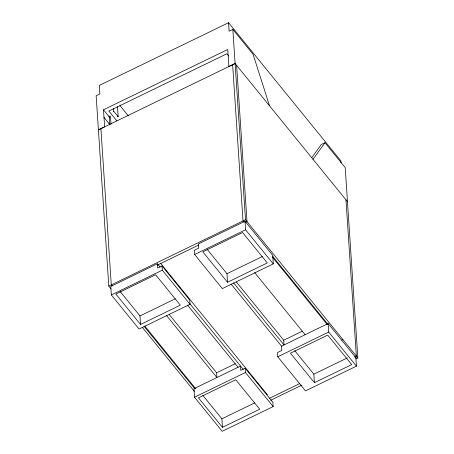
<?xml version="1.0" encoding="UTF-8"?>
<svg xmlns="http://www.w3.org/2000/svg" width="454" height="454" viewBox="0 0 454 454"><rect width="100%" height="100%" fill="white"/><g stroke="black" fill="none" stroke-linecap="round" stroke-linejoin="round"><path stroke-width="0.68" d="M311.756 157.697L321.25 144.548L324.979 142.738L345.205 167.611L357.854 357.945L355.947 358.87M313.01 159.32L324.979 142.738M341.039 162.867L340.909 160.898L228.555 22.7L99.307 85.437L99.874 93.961L96.146 95.766L108.795 286.105L111.026 288.846M269.568 105.884L253.071 54.287L232.845 29.414L229.117 31.224L228.555 22.7M235.121 63.503L98.422 129.861L104.624 126.842L103.489 109.794L227.766 49.475L228.895 66.517L235.11 63.503L347.475 201.701M108.795 286.105L245.501 219.747L232.845 29.414M157.39 263.802L110.787 286.423L111.355 294.941L139.072 329.031L190.022 304.299L189.738 300.037L162.027 265.948L157.674 268.059L157.39 263.802L160.075 267.1M245.007 221.274L198.404 243.894L198.687 248.156L194.335 250.268L194.618 254.529L222.335 288.613L273.285 263.882L272.718 255.364L245.007 221.274L245.574 229.792L273.285 263.882M157.345 265.108L198.676 245.047M245.092 222.517L246.999 221.592L236.619 65.348M111.355 294.941L162.311 270.209L162.027 265.948M194.618 254.529L245.574 229.792M140.553 324.457L115.832 294.056L155.603 274.749L180.317 305.156L140.553 324.457L139.985 315.939L175.335 298.777M227.545 282.235L202.825 251.828L242.595 232.527L267.31 262.928L227.545 282.235L226.977 273.711L262.327 256.55M166.414 315.399L216.921 377.529L216.609 372.796L235.251 363.745M233.521 282.825L284.028 344.955L283.716 340.222L302.358 331.17M356.611 358.552L328.146 323.537L281.548 346.158L281.826 350.42L277.479 352.531L277.763 356.793L305.474 390.883L356.43 366.151L355.862 357.627M245.166 368.217L240.819 370.328L240.535 366.066L193.932 388.686L194.499 397.21L222.21 431.3L273.166 406.568L272.882 402.306L245.166 368.217L245.449 372.479L273.166 406.568M194.499 397.21L245.449 372.479M277.763 356.793L328.713 332.061L328.146 323.537M341.629 340.125L342.872 339.518M222.449 427.327L198.483 397.846L235.762 379.748L259.733 409.23L222.449 427.327L221.887 418.809L254.745 402.857M314.412 382.688L290.447 353.206L327.726 335.109L351.697 364.596L314.412 382.688L313.85 374.17L347.338 357.911M269.25 398.385L299.771 383.573M354.449 357.031L356.356 356.106L345.976 199.862M270.749 400.229L301.904 385.106M228.691 55.938L226.904 53.748L108.847 111.054L116.871 120.923M245.501 219.747L357.854 357.945M272.548 256.215L327.975 324.389M243.906 222.051L243.015 220.956L232.635 64.712M272.44 257.151L327.277 324.604M328.713 332.061L356.43 366.151M119.884 105.498L128.363 115.929M254.649 272.57L305.156 334.7M113.483 108.432L113.659 111.151L118.165 116.695A5.085 3.848 -3.8 0 1 117.49 116.678M103.489 109.794L109.732 117.472M294.76 350.692L313.85 374.17M103.994 117.37L109.789 124.504M236.335 281.94L283.716 340.222M207.115 249.28L226.977 273.711M231.035 284.028L281.991 346.708M160.654 263.462L267.485 394.872M189.579 303.386L243.219 369.369M162.311 270.209L190.022 304.299M187.536 305.145L238.049 367.275M169.228 314.514L216.609 372.796M120.123 291.502L139.985 315.939M202.796 395.332L221.887 418.809M112.178 285.992L111.281 284.896L100.907 128.652M144.724 326.029L195.549 388.545M144.043 326.256L194.999 388.936M142.238 327.232L194.403 391.399M117.507 106.73L118.165 116.695M110.453 115.974L111.009 124.362M109.164 115.878L109.766 124.969M113.381 111.627A5.085 3.848 -3.8 0 1 113.659 111.151"/></g></svg>
